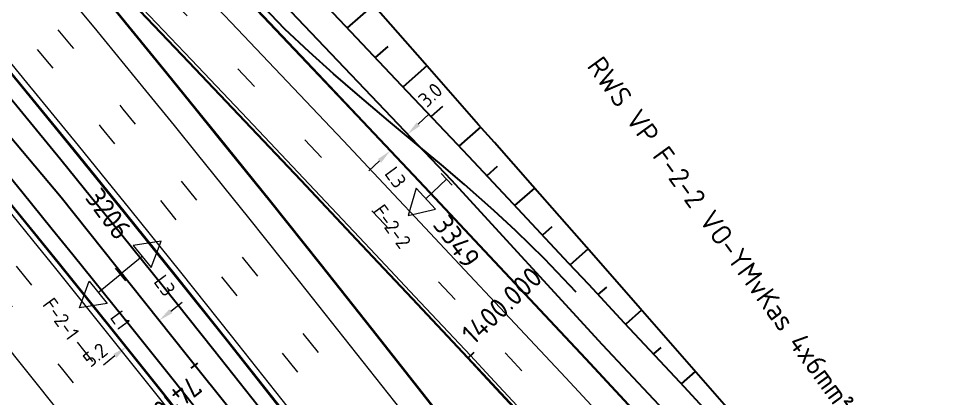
# Model space of a CAD drawing. Header units: metres. Extents: x 134219 to 139080, y 438661 to 444352.
# Drawn here: x 135154.9 to 135269.3, y 443459.3 to 443506 of the extents above; entities that cross this region are included whole.
import ezdxf
from ezdxf.enums import TextEntityAlignment as Align

# ---------------------------------------------------------------- set-up
doc = ezdxf.new("R2010")
doc.units = ezdxf.units.M
doc.linetypes.add('13strp', pattern=[4, 1, -3])
doc.linetypes.add('39strp', pattern=[12, 3, -9])
doc.layers.get('DEFPOINTS').update_dxf_attribs({"color": 193})
for name, color, linetype, lineweight in [('N-WE-KL-ET_LS_OV_ARMATUUR-S', 7, 'Continuous', 25), ('N-WE-KL-ET_LS_OV_ARMATUUR-T18', 1, 'Continuous', 25), ('N-WE-KL-ET_LS_OV_KABEL-G', 10, 'KL-LS-OV-N', 35), ('N-WE-KL-ET_LS_OV_KABEL-M', 7, 'Continuous', 18), ('N-WE-KL-ET_LS_OV_KABEL-T25', 7, 'Continuous', 25), ('Utd-geleiderail-nw', 8, 'glm a2ee v014$0$f2m40080', 35), ('Utd-ondergr-nw', 8, '13strp', 35)]:
    doc.layers.add(name, color=color, linetype=linetype, lineweight=lineweight)
doc.layers.add('N-WE-KL-ET_LS_OV_ARMATUUR-T25', color=2, linetype='Continuous')
doc.layers.add('Utd-weg-nw', color=8, linetype='Continuous')
doc.styles.add('alm a2ee v011$0$rtw_iso', font='NLCS-ISO.ttf')
doc.styles.add('ISO18', font='NLCS-ISO.ttf')
doc.styles.add('ISO25', font='NLCS-ISO.ttf')
doc.styles.add('NLCS-ISO', font='NLCS-ISO.ttf')
doc.styles.add('NLCS_18', font='NLCS-ISO.ttf', dxfattribs={"height": 1.8})
doc.styles.add('NLCS_25', font='NLCS-ISO.ttf', dxfattribs={"height": 2.5})
doc.linetypes.add('glm a2ee v014$0$f2m40080', pattern='A,2,-1,[160,RTW.shx,S=0.5,R=0,X=0,Y=0],-1', length=4)
doc.linetypes.add('KL-LS-OV-N', pattern='A,4,-1,[103,NLCS.SHX,S=0.75,R=0,X=0,Y=0],-1,4,-1.5,["0V",Standard,S=1,R=0,X=0,Y=-0.5],-3', length=14.5)
doc.dimstyles.new('NLCS_t18_pijl_Dimension_l3_h1', dxfattribs={"dimtxt": 1.8, "dimasz": 1.8, "dimexe": 2, "dimexo": 2, "dimgap": 0.7, "dimtad": 1, "dimdec": 1, "dimzin": 0, "dimdsep": 46, "dimtxsty": 'NLCS_18', "dimcen": 2.5, "dimdle": 2, "dimclrd": 256, "dimclre": 256, "dimclrt": 256, "dimadec": 1, "dimazin": 0, "dimtfac": 1, "dimtdec": 1, "dimtofl": 0, "dimtmove": 1, "dimatfit": 0, "dimfxl": 0, "dimtolj": 1, "dimtzin": 0, "dimlwd": 18, "dimlwe": 18, "dimarcsym": 0})

# ---------------------------------------------------------------- blocks, each defined once
blk = doc.blocks.new('SKL-ET_OV_ARMATUUR_HD_NATRIUM_2x250W-SO (1)')
for points in [[(-3.49, -1.76), (-6.49, 0), (-3.49, 1.76)], [(-3.49, 1.76), (-3.49, -1.76)], [(3.49, -1.76), (6.49, 0), (3.49, 1.76)], [(3.49, 1.76), (3.49, -1.76)], [(-3.49, 0), (0, 0)], [(0, 1), (0, -1)], [(3.49, 0), (0, 0)]]:
    blk.add_lwpolyline(points)
at = {"layer": 'N-WE-KL-ET_LS_OV_ARMATUUR-T18', "style": 'NLCS-ISO', "flags": 1}
for tag, p in [('TYPE_ARMATUUR', (3.07, -6.82)), ('VERMOGEN_LAMP', (3.07, -10.61)), ('SPIEGELSTAND', (3.07, -14.39)), ('HOOGTE_LICHTMAST', (3.07, -18.17)), ('UITLEGGERHOEK', (3.07, -21.96)), ('TYPE_LICHTMAST', (3.07, -25.74)), ('BOTSVRIENDELIJK', (3.07, -29.53)), ('POSITIE_LICHTMAST', (3.07, -33.31)), ('KABELAANSLUITNG', (3.07, -37.1)), ('VOEDINGSPUNT', (3.07, -48.45))]:
    blk.add_attdef(tag, p, '', height=1.8, dxfattribs=at)
at = {"layer": 'N-WE-KL-ET_LS_OV_ARMATUUR-T18', "style": 'NLCS-ISO'}
for tag, p in [('FASE-AANSLUITING_1', (3.07, -40.88)), ('FASE-AANSLUITING_2', (3.07, -44.67)), ('GROEPSNUMMER', (3.07, -52.24))]:
    blk.add_attdef(tag, p, '', height=1.8, dxfattribs=at)
at = {"layer": 'N-WE-KL-ET_LS_OV_ARMATUUR-T25', "style": 'NLCS-ISO'}
for tag, p in [('MASTNUMMER', (3.07, 7.39)), ('TYPE_SYMBOOL', (3.07, 3.61))]:
    blk.add_attdef(tag, p, '', height=2.5, dxfattribs=at)
blk = doc.blocks.new('SKL-ET_OV_ARMATUUR_HD_NATRIUM_1x250W-SO (3)')
for p, q in [((6.49, 0), (3.49, 1.76)), ((3.49, -1.76), (6.49, 0))]:
    blk.add_line(p, q)
for points in [[(3.49, 1.76), (3.49, -1.76)], [(0, 1), (0, -1)], [(3.49, 0), (0, 0)]]:
    blk.add_lwpolyline(points)
at = {"layer": 'N-WE-KL-ET_LS_OV_ARMATUUR-T18', "style": 'ISO18', "flags": 1}
for tag, p in [('TYPE_ARMATUUR', (3.07, -6.82)), ('VERMOGEN_LAMP', (3.07, -10.61)), ('SPIEGELSTAND', (3.07, -14.39)), ('HOOGTE_LICHTMAST', (3.07, -18.17)), ('UITLEGGERHOEK', (3.07, -21.96)), ('TYPE_LICHTMAST', (3.07, -25.74)), ('BOTSVRIENDELIJK', (3.07, -29.53)), ('POSITIE_LICHTMAST', (3.07, -33.31)), ('KABELAANSLUITNG', (3.07, -37.1)), ('VOEDINGSPUNT', (3.07, -44.67))]:
    blk.add_attdef(tag, p, '', height=1.8, dxfattribs=at)
at = {"layer": 'N-WE-KL-ET_LS_OV_ARMATUUR-T18', "style": 'ISO18'}
for tag, p in [('FASE-AANSLUITING_1', (3.07, -40.88)), ('GROEPSNUMMER', (3.07, -48.45))]:
    blk.add_attdef(tag, p, '', height=1.8, dxfattribs=at)
at = {"layer": 'N-WE-KL-ET_LS_OV_ARMATUUR-T25', "style": 'ISO25'}
for tag, p in [('MASTNUMMER', (3.07, 7.39)), ('TYPE_SYMBOOL', (3.07, 3.61))]:
    blk.add_attdef(tag, p, '', height=2.5, dxfattribs=at)
blk = doc.blocks.new('*D430')
at = {"layer": 'DEFPOINTS', "color": 0, "transparency": 16777216}
for p in [(135202.78, 443491.74), (135202.78, 443491.74), (135200.63, 443489.7)]:
    blk.add_point(p, dxfattribs=at)
at = {"layer": 'N-WE-KL-ET_LS_OV_KABEL-M', "linetype": 'Continuous', "lineweight": 18, "transparency": 16777216}
for p, q in [((135204.09, 443492.98), (135205.4, 443494.21)), ((135199.32, 443488.47), (135198.01, 443487.23))]:
    blk.add_line(p, q, dxfattribs=at)
at = {"layer": 'N-WE-KL-ET_LS_OV_KABEL-M', "lineweight": 18, "transparency": 16777216}
for p, q in [((135202.78, 443491.74), (135204.15, 443490.29)), ((135200.63, 443489.7), (135202, 443488.25))]:
    blk.add_line(p, q, dxfattribs=at)
at = {"layer": 'N-WE-KL-ET_LS_OV_KABEL-M', "transparency": 16777216}
for points in [[(135203.88, 443493.19), (135204.3, 443492.76), (135202.78, 443491.74)], [(135199.11, 443488.69), (135199.52, 443488.25), (135200.63, 443489.7)]]:
    blk.add_solid(points, dxfattribs=at)
at = {"layer": 'N-WE-KL-ET_LS_OV_KABEL-M', "transparency": 16777216, "insert": (135205.58, 443496.58), "char_height": 1.8, "attachment_point": 5, "rotation": 43.3608, "style": 'NLCS_18'}
blk.add_mtext('\\A1;3.0', dxfattribs=at)
blk = doc.blocks.new('*D448')
at = {"layer": 'DEFPOINTS', "color": 0, "transparency": 16777216}
for p in [(135172.22, 443468.85), (135172.22, 443468.85), (135168.16, 443465.6)]:
    blk.add_point(p, dxfattribs=at)
at = {"layer": 'N-WE-KL-ET_LS_OV_KABEL-M', "linetype": 'Continuous', "lineweight": 18, "transparency": 16777216}
for p, q in [((135173.63, 443469.97), (135175.04, 443471.09)), ((135166.75, 443464.48), (135165.34, 443463.35))]:
    blk.add_line(p, q, dxfattribs=at)
at = {"layer": 'N-WE-KL-ET_LS_OV_KABEL-M', "lineweight": 18, "transparency": 16777216}
for p, q in [((135172.22, 443468.85), (135170.97, 443470.41)), ((135168.16, 443465.6), (135166.91, 443467.16))]:
    blk.add_line(p, q, dxfattribs=at)
at = {"layer": 'N-WE-KL-ET_LS_OV_KABEL-M', "transparency": 16777216}
for points in [[(135173.44, 443470.21), (135173.82, 443469.74), (135172.22, 443468.85)], [(135166.56, 443464.71), (135166.94, 443464.24), (135168.16, 443465.6)]]:
    blk.add_solid(points, dxfattribs=at)
at = {"layer": 'N-WE-KL-ET_LS_OV_KABEL-M', "transparency": 16777216, "insert": (135164.33, 443464.6), "char_height": 1.8, "attachment_point": 5, "rotation": 38.6039, "style": 'NLCS_18'}
blk.add_mtext('\\A1;5.2', dxfattribs=at)

msp = doc.modelspace()

# ---------------------------------------------------------------- linework, layer by layer
at = {"layer": 'N-WE-KL-ET_LS_OV_KABEL-G', "flags": 128}
msp.add_lwpolyline([(135533.09, 443210.04), (135533.54, 443210.76), (135534.34, 443212.23), (135533.53, 443212.57), (135528.77, 443203.14), (135525.99, 443204.28), (135479.74, 443235.11), (135473.52, 443239.23), (135463.96, 443246.92), (135443.33, 443261.3), (135429.71, 443270.85), (135415.46, 443281.65), (135402.01, 443292.44), (135387.86, 443304.35), (135376.42, 443314.55), (135366.62, 443323.69), (135358.68, 443331.25), (135352.87, 443337.28), (135339.95, 443350.76), (135329.78, 443361.21), (135324.3, 443365.55), (135315.61, 443372.98), (135275.56, 443416.11), (135273.4, 443419.46), (135270.33, 443419.03), (135260.54, 443429.78), (135245.69, 443445.65), (135226.75, 443465.82), (135208.16, 443486.08), (135184.34, 443511.16), (135171.11, 443525.5), (135145.78, 443551.18), (135137.55, 443561.27), (135111.82, 443587.42), (135096.52, 443601.57), (135096.58, 443601.64), (135094.96, 443603.19), (135072.16, 443625.47), (135049.89, 443646.39), (135049.86, 443646.37)], dxfattribs=at)
at = {"layer": 'N-WE-KL-ET_LS_OV_KABEL-G', "elevation": 1.81, "flags": 128}
msp.add_lwpolyline([(135028.79, 443628.21), (135029.43, 443628.5), (135031.21, 443626.78), (135031.77, 443626.04), (135031.72, 443624.46), (135052.28, 443604.28), (135079.83, 443576.7), (135079.68, 443576.86), (135107.02, 443546.27), (135128.47, 443521.4), (135135.83, 443512.88), (135160.14, 443483.99), (135177.3, 443462.48), (135198.67, 443435.94), (135200.35, 443433.58), (135206.96, 443425.68), (135215.59, 443414.76), (135229.59, 443396.5), (135246.51, 443374.99), (135246.49, 443375.01), (135294.88, 443312.89), (135333.29, 443263.09), (135371.73, 443213.18), (135406.65, 443167.97), (135427.92, 443140.4), (135453.98, 443108.38), (135454.93, 443105.99), (135457.2, 443102.6), (135480.28, 443072.39), (135496.14, 443052.17), (135531.45, 443005.87), (135550.73, 442980.13), (135566.75, 442957.09), (135582.35, 442934.84), (135591.75, 442921.24), (135600.66, 442908.47), (135623.1, 442873.1), (135810.94, 442567.72), (135811.57, 442566.24), (135890, 442440.49), (135917.51, 442397.79), (135918.36, 442396.37), (135921.31, 442391.57), (135924.12, 442387.09), (135993.39, 442276.1), (135998.09, 442268.15), (136009.98, 442249.34), (136029.66, 442217.44), (136035.64, 442207.92), (136051.53, 442183.81), (136063.88, 442163.96), (136083.42, 442134.87), (136087.68, 442128.39), (136098.45, 442110.21), (136094.16, 442107.28)], dxfattribs=at)
at = {"layer": 'Utd-geleiderail-nw', "linetype": 'Continuous', "flags": 128}
for points in [[(135223.5, 443472.3), (135219.62, 443476.41), (135216.08, 443479.88), (135213.39, 443482.35), (135209.77, 443485.55), (135206.93, 443487.97), (135204.36, 443490.13), (135200.43, 443493.41), (135196.6, 443496.64), (135193.66, 443499.19), (135190.64, 443501.9), (135187.67, 443504.66), (135184.12, 443508.4), (135177.21, 443515.66), (135170.29, 443522.9), (135163.36, 443530.13), (135156.41, 443537.35), (135149.78, 443544.22), (135149.46, 443544.56), (135148.45, 443545.62), (135142.54, 443551.8), (135135.6, 443559.04), (135131.55, 443563.25)], [(135153.76, 443496.37), (135160.1, 443488.62), (135163.87, 443483.98), (135166.41, 443480.84), (135172.69, 443473.04), (135178.93, 443465.21), (135185.15, 443457.37), (135191.35, 443449.52), (135197.53, 443441.64), (135203.69, 443433.76), (135209.84, 443425.87), (135215.98, 443417.97), (135222.11, 443410.07), (135227.6, 443402.99), (135228.24, 443402.17), (135234.37, 443394.27), (135240.5, 443386.37), (135246.63, 443378.46), (135252.75, 443370.56), (135256.9, 443365.21), (135258.88, 443362.66), (135265.01, 443354.76), (135271.14, 443346.86)], [(135148.97, 443492.43), (135155.3, 443484.7), (135159.05, 443480.08), (135161.59, 443476.95), (135167.85, 443469.16), (135174.08, 443461.35), (135180.29, 443453.53), (135186.48, 443445.68), (135192.65, 443437.82), (135198.8, 443429.95), (135204.95, 443422.06), (135211.08, 443414.17), (135217.21, 443406.27), (135222.7, 443399.19), (135223.34, 443398.37), (135229.47, 443390.47), (135235.6, 443382.57), (135241.73, 443374.66), (135247.85, 443366.76), (135252, 443361.41), (135253.98, 443358.86), (135260.11, 443350.96), (135266.24, 443343.06), (135272.37, 443335.15)]]:
    msp.add_lwpolyline(points, dxfattribs=at)
at = {"layer": 'Utd-ondergr-nw', "color": 7, "linetype": 'Continuous'}
for p, q in [((135210.22, 443464.23), (135210.95, 443464.92)), ((135176.9, 443463.6), (135176.11, 443462.97))]:
    msp.add_line(p, q, dxfattribs=at)
at = {"layer": 'Utd-ondergr-nw', "linetype": 'Continuous', "flags": 128}
for points in [[(135281.31, 443412.28), (135277.07, 443416.94), (135276, 443418.1), (135270.3, 443424.34), (135263.53, 443431.73), (135256.74, 443439.11), (135249.94, 443446.48), (135243.13, 443453.84), (135236.31, 443461.19), (135229.48, 443468.52), (135225.07, 443473.25), (135222.63, 443475.85), (135215.78, 443483.17), (135210.92, 443488.33), (135208.91, 443490.47), (135202.03, 443497.76), (135195.14, 443505.05), (135188.23, 443512.32), (135181.32, 443519.58), (135174.39, 443526.83), (135167.45, 443534.06), (135160.5, 443541.29), (135154.5, 443547.52)], [(135277.51, 443406.72), (135272.23, 443412.52), (135265.47, 443419.92), (135258.7, 443427.3), (135251.92, 443434.67), (135251.27, 443435.38), (135245.13, 443442.04), (135238.33, 443449.39), (135231.52, 443456.73), (135224.69, 443464.06), (135220.28, 443468.78), (135217.85, 443471.38), (135211, 443478.68), (135206.15, 443483.84), (135204.14, 443485.98), (135197.27, 443493.27), (135190.38, 443500.54), (135183.49, 443507.8), (135176.58, 443515.06), (135169.66, 443522.3), (135162.73, 443529.53), (135155.79, 443536.75), (135149.79, 443542.96)], [(135277.55, 443406.78), (135272.28, 443412.57), (135265.52, 443419.96), (135258.75, 443427.35), (135251.98, 443434.72), (135245.18, 443442.08), (135238.38, 443449.43), (135231.57, 443456.77), (135224.74, 443464.1), (135220.33, 443468.82), (135217.9, 443471.42), (135211.05, 443478.73), (135206.2, 443483.89), (135204.19, 443486.03), (135197.32, 443493.31), (135190.43, 443500.59), (135183.54, 443507.85), (135176.63, 443515.1), (135169.71, 443522.35), (135162.78, 443529.58), (135155.84, 443536.8), (135149.84, 443543.01)], [(135146.05, 443531.79), (135147.31, 443530.31), (135153.84, 443522.58), (135160.31, 443514.82), (135166.74, 443507.03), (135173.13, 443499.22), (135176.64, 443494.91), (135179.48, 443491.39), (135185.8, 443483.54), (135192.08, 443475.67), (135198.33, 443467.79), (135204.55, 443459.9), (135210.75, 443452), (135216.93, 443444.1), (135223.1, 443436.19), (135229.25, 443428.28), (135235.39, 443420.37), (135240.88, 443413.29), (135241.52, 443412.47), (135247.64, 443404.56), (135253.77, 443396.66), (135259.9, 443388.76), (135263.89, 443383.62)], [(135271.72, 443397.56), (135271.24, 443398.09), (135264.5, 443405.48), (135257.76, 443412.86), (135251, 443420.23), (135244.24, 443427.59), (135243.59, 443428.3), (135237.46, 443434.94), (135230.67, 443442.28), (135223.86, 443449.61), (135217.05, 443456.93), (135212.65, 443461.64), (135210.22, 443464.23), (135203.38, 443471.53), (135198.54, 443476.68), (135196.53, 443478.81), (135189.67, 443486.09), (135182.8, 443493.35), (135175.91, 443500.6), (135169.02, 443507.84), (135162.11, 443515.07), (135155.19, 443522.29), (135148.26, 443529.5), (135146.05, 443531.79)], [(135271.68, 443397.49), (135271.19, 443398.04), (135264.45, 443405.43), (135257.71, 443412.81), (135250.95, 443420.19), (135244.19, 443427.55), (135237.41, 443434.9), (135230.61, 443442.24), (135223.81, 443449.56), (135217, 443456.88), (135212.6, 443461.59), (135210.17, 443464.19), (135203.33, 443471.48), (135198.49, 443476.63), (135196.48, 443478.77), (135189.62, 443486.04), (135182.75, 443493.3), (135175.86, 443500.55), (135168.97, 443507.79), (135162.06, 443515.02), (135155.14, 443522.24), (135148.21, 443529.45), (135147.56, 443530.13)], [(135147.56, 443530.13), (135153.89, 443522.62), (135160.37, 443514.87), (135166.8, 443507.08), (135173.19, 443499.27), (135176.69, 443494.95), (135179.54, 443491.44), (135185.85, 443483.59), (135192.13, 443475.72), (135198.38, 443467.84), (135204.61, 443459.95), (135210.81, 443452.05), (135216.99, 443444.14), (135223.15, 443436.23), (135229.3, 443428.32), (135235.44, 443420.41), (135240.93, 443413.33), (135241.57, 443412.51), (135247.7, 443404.61), (135253.83, 443396.7), (135259.96, 443388.8), (135263.93, 443383.68)], [(135198.55, 443507.64), (135195.34, 443504.83)], [(135281.41, 443412.42), (135277.38, 443417.22), (135270.9, 443424.89), (135264.39, 443432.52), (135257.82, 443440.1), (135251.21, 443447.65), (135244.6, 443455.2), (135237.99, 443462.75), (135231.38, 443470.3), (135227.12, 443475.17), (135224.77, 443477.85), (135218.15, 443485.39), (135213.46, 443490.72), (135211.51, 443492.92), (135204.88, 443500.45), (135198.24, 443507.99)], [(135148.91, 443505.35), (135155.29, 443497.62), (135161.64, 443489.87), (135165.12, 443485.58), (135167.95, 443482.08), (135174.23, 443474.28), (135180.48, 443466.45), (135186.7, 443458.6), (135192.91, 443450.74), (135199.09, 443442.86), (135205.25, 443434.98), (135211.4, 443427.09), (135217.54, 443419.19), (135223.68, 443411.29), (135229.17, 443404.2), (135229.81, 443403.38), (135235.93, 443395.48), (135242.06, 443387.58), (135248.19, 443379.68), (135254.32, 443371.77), (135256.71, 443368.69)], [(135148.96, 443505.4), (135155.35, 443497.67), (135161.69, 443489.91), (135165.18, 443485.62), (135168.01, 443482.13), (135174.28, 443474.32), (135180.54, 443466.49), (135186.76, 443458.64), (135192.96, 443450.78), (135199.14, 443442.91), (135205.31, 443435.02), (135211.46, 443427.13), (135217.6, 443419.23), (135223.73, 443411.33), (135229.22, 443404.25), (135229.86, 443403.43), (135235.99, 443395.52), (135242.12, 443387.62), (135248.25, 443379.72), (135254.37, 443371.82), (135256.75, 443368.76)], [(135200.32, 443502.54), (135198.79, 443501.19)], [(135205.15, 443500.14), (135202.22, 443497.56)], [(135207.06, 443495.15), (135205.66, 443493.92)], [(135211.77, 443492.64), (135209.09, 443490.28)], [(135213.79, 443487.76), (135212.52, 443486.64)], [(135218.38, 443485.13), (135215.94, 443482.99)], [(135153.71, 443483.41), (135157.18, 443479.14), (135159.99, 443475.66), (135166.25, 443467.88), (135172.48, 443460.08), (135178.68, 443452.26), (135184.87, 443444.41), (135191.03, 443436.56), (135197.19, 443428.69), (135203.33, 443420.8), (135209.46, 443412.91), (135215.59, 443405.01), (135221.08, 443397.93), (135221.72, 443397.11), (135227.85, 443389.21), (135233.98, 443381.31), (135240.11, 443373.41), (135246.23, 443365.51), (135248.64, 443362.4), (135252.21, 443357.8)], [(135153.76, 443483.45), (135157.23, 443479.18), (135160.05, 443475.7), (135166.3, 443467.92), (135172.53, 443460.12), (135178.74, 443452.3), (135184.92, 443444.46), (135191.09, 443436.6), (135197.24, 443428.73), (135203.38, 443420.85), (135209.52, 443412.96), (135215.65, 443405.06), (135221.14, 443397.98), (135221.78, 443397.16), (135227.91, 443389.25), (135234.03, 443381.35), (135240.16, 443373.45), (135246.29, 443365.55), (135248.7, 443362.45), (135252.24, 443357.88)], [(135220.52, 443480.36), (135219.36, 443479.34)], [(135224.97, 443477.62), (135222.78, 443475.7)], [(135227.23, 443472.95), (135226.2, 443472.04)], [(135231.56, 443470.1), (135229.61, 443468.39)], [(135233.94, 443465.53), (135233.02, 443464.73)], [(135238.15, 443462.57), (135236.43, 443461.06)]]:
    msp.add_lwpolyline(points, dxfattribs=at)
at = {"layer": 'Utd-weg-nw', "linetype": '39strp', "flags": 128}
for points in [[(134972.86, 443666.56), (134978.73, 443661.26), (134979.34, 443660.7), (134986.71, 443654), (134994.05, 443647.27), (135001.34, 443640.5), (135008.61, 443633.7), (135015.83, 443626.86), (135023, 443619.98), (135027.18, 443615.94), (135030.13, 443613.06), (135037.21, 443606.09), (135044.25, 443599.07), (135051.24, 443592.01), (135056.17, 443586.97), (135058.18, 443584.9), (135065.07, 443577.74), (135071.92, 443570.54), (135078.72, 443563.29), (135085.47, 443556), (135092.17, 443548.66), (135098.82, 443541.28), (135105.42, 443533.85), (135111.98, 443526.38), (135113.47, 443524.66), (135118.48, 443518.87), (135124.94, 443511.31), (135131.35, 443503.71), (135137.73, 443496.07), (135144.07, 443488.4), (135150.37, 443480.69), (135153.84, 443476.43), (135156.65, 443472.96), (135162.89, 443465.19), (135169.11, 443457.4), (135175.31, 443449.59), (135181.49, 443441.76), (135187.65, 443433.91), (135193.8, 443426.04), (135199.94, 443418.16), (135206.07, 443410.27), (135212.2, 443402.38), (135217.69, 443395.3), (135218.32, 443394.48), (135224.45, 443386.58), (135230.58, 443378.67), (135236.71, 443370.77), (135242.84, 443362.87), (135245.24, 443359.77), (135248.97, 443354.97), (135250.43, 443353.08)], [(134970.52, 443663.95), (134976.38, 443658.67), (134976.99, 443658.11), (134984.35, 443651.42), (134991.67, 443644.69), (134998.96, 443637.94), (135006.21, 443631.15), (135013.41, 443624.33), (135020.57, 443617.46), (135024.74, 443613.43), (135027.68, 443610.56), (135034.75, 443603.6), (135041.77, 443596.6), (135048.74, 443589.56), (135053.67, 443584.52), (135055.67, 443582.46), (135062.55, 443575.32), (135069.38, 443568.14), (135076.16, 443560.91), (135082.89, 443553.63), (135089.58, 443546.31), (135096.21, 443538.95), (135102.8, 443531.54), (135109.34, 443524.08), (135110.83, 443522.37), (135115.83, 443516.59), (135122.27, 443509.05), (135128.67, 443501.46), (135135.04, 443493.84), (135141.36, 443486.18), (135147.66, 443478.48), (135151.12, 443474.23), (135153.92, 443470.76), (135160.16, 443463), (135166.37, 443455.22), (135172.56, 443447.42), (135178.74, 443439.59), (135184.89, 443431.75), (135191.04, 443423.89), (135197.17, 443416.01), (135203.3, 443408.13), (135209.43, 443400.23), (135214.92, 443393.15), (135215.56, 443392.33), (135221.69, 443384.43), (135227.81, 443376.53), (135233.94, 443368.63), (135240.07, 443360.73), (135242.48, 443357.62), (135246.2, 443352.82), (135249.04, 443349.16)], [(135273.76, 443400.88), (135267.28, 443408.01), (135260.53, 443415.39), (135253.77, 443422.77), (135247, 443430.13), (135246.35, 443430.84), (135240.21, 443437.49), (135233.42, 443444.83), (135226.61, 443452.16), (135219.79, 443459.49), (135215.39, 443464.2), (135212.96, 443466.8), (135206.12, 443474.1), (135201.27, 443479.25), (135199.26, 443481.39), (135192.4, 443488.66), (135185.52, 443495.93), (135178.63, 443503.19), (135171.73, 443510.43), (135164.82, 443517.67), (135157.9, 443524.89), (135150.96, 443532.1), (135144.97, 443538.31), (135144.34, 443538.96), (135144.01, 443539.3), (135137.08, 443546.51), (135130.13, 443553.71), (135123.16, 443560.9), (135116.18, 443568.07), (135109.18, 443575.22), (135102.17, 443582.36), (135095.14, 443589.49), (135093.79, 443590.86)], [(135088.44, 443585.67), (135095.11, 443578.56), (135101.96, 443571.16), (135108.76, 443563.71), (135115.51, 443556.22), (135122.21, 443548.68), (135128.87, 443541.1), (135130.38, 443539.35), (135135.47, 443533.47), (135142.01, 443525.81), (135148.51, 443518.11), (135154.96, 443510.38), (135161.37, 443502.62), (135167.74, 443494.84), (135171.24, 443490.53), (135174.07, 443487.03), (135180.37, 443479.2), (135186.64, 443471.35), (135192.88, 443463.48), (135199.09, 443455.61), (135205.28, 443447.72), (135211.46, 443439.82), (135217.61, 443431.92), (135223.76, 443424.01), (135229.89, 443416.11), (135235.39, 443409.03), (135236.02, 443408.21), (135242.15, 443400.3), (135248.28, 443392.4), (135254.41, 443384.5), (135260.43, 443376.73)], [(135085.9, 443583.27), (135092.55, 443576.18), (135099.38, 443568.79), (135106.17, 443561.36), (135112.9, 443553.88), (135119.59, 443546.36), (135126.23, 443538.8), (135127.74, 443537.06), (135132.81, 443531.19), (135139.35, 443523.54), (135145.83, 443515.86), (135152.27, 443508.15), (135158.67, 443500.4), (135165.03, 443492.63), (135168.52, 443488.33), (135171.35, 443484.83), (135177.64, 443477.01), (135183.9, 443469.17), (135190.13, 443461.31), (135196.34, 443453.44), (135202.53, 443445.56), (135208.7, 443437.67), (135214.85, 443429.77), (135220.99, 443421.87), (135227.13, 443413.96), (135232.62, 443406.88), (135233.26, 443406.06), (135239.39, 443398.16), (135245.52, 443390.26), (135251.64, 443382.35), (135257.77, 443374.45), (135258.75, 443373.19)]]:
    msp.add_lwpolyline(points, dxfattribs=at)
at = {"layer": 'Utd-weg-nw', "linetype": 'Continuous', "flags": 128}
for points in [[(135275.62, 443403.82), (135269.75, 443410.26), (135263, 443417.65), (135256.24, 443425.03), (135249.46, 443432.4), (135248.81, 443433.11), (135242.67, 443439.76), (135235.87, 443447.11), (135229.06, 443454.45), (135222.24, 443461.77), (135217.83, 443466.49), (135215.41, 443469.09), (135208.56, 443476.39), (135203.71, 443481.55), (135201.7, 443483.68), (135194.83, 443490.96), (135187.95, 443498.24), (135181.06, 443505.5), (135174.16, 443512.74), (135167.24, 443519.98), (135160.31, 443527.21), (135153.37, 443534.42)], [(135271.93, 443397.91), (135271.53, 443398.36), (135264.8, 443405.75), (135258.06, 443413.13), (135251.3, 443420.5), (135244.53, 443427.87), (135243.88, 443428.57), (135237.75, 443435.22), (135230.96, 443442.56), (135224.16, 443449.88), (135217.34, 443457.2), (135212.94, 443461.91), (135210.51, 443464.51), (135203.68, 443471.8), (135198.83, 443476.96), (135196.82, 443479.09), (135189.96, 443486.36), (135183.09, 443493.63), (135176.2, 443500.88), (135169.31, 443508.12), (135162.4, 443515.35), (135155.48, 443522.57), (135148.55, 443529.78)], [(135151.27, 443520.43), (135157.73, 443512.68), (135164.15, 443504.91), (135170.53, 443497.11), (135174.04, 443492.8), (135176.88, 443489.29), (135183.18, 443481.45), (135189.46, 443473.59), (135195.7, 443465.72), (135201.92, 443457.83), (135208.12, 443449.94), (135214.29, 443442.04), (135220.45, 443434.13), (135226.6, 443426.22), (135232.74, 443418.32), (135238.23, 443411.23), (135238.87, 443410.41), (135245, 443402.51), (135251.13, 443394.61), (135257.25, 443386.71), (135262.2, 443380.32)], [(135149.5, 443505.85), (135155.89, 443498.11), (135162.24, 443490.35), (135165.72, 443486.06), (135168.55, 443482.57), (135174.83, 443474.76), (135181.08, 443466.93), (135187.31, 443459.08), (135193.51, 443451.22), (135199.69, 443443.34), (135205.86, 443435.45), (135212.01, 443427.56), (135218.15, 443419.66), (135224.28, 443411.76), (135229.78, 443404.68), (135230.41, 443403.85), (135236.54, 443395.95), (135242.67, 443388.05), (135248.8, 443380.15), (135254.93, 443372.25), (135257.07, 443369.48)], [(135153.16, 443482.97), (135156.63, 443478.7), (135159.45, 443475.22), (135165.7, 443467.44), (135171.93, 443459.64), (135178.13, 443451.82), (135184.32, 443443.98), (135190.48, 443436.12), (135196.63, 443428.25), (135202.78, 443420.37), (135208.91, 443412.48), (135215.04, 443404.59), (135220.53, 443397.51), (135221.17, 443396.68), (135227.3, 443388.78), (135233.43, 443380.88), (135239.55, 443372.98), (135245.68, 443365.08), (135248.09, 443361.97), (135251.81, 443357.17), (135251.91, 443357.04)], [(135151.12, 443468.49), (135157.35, 443460.75), (135163.55, 443452.98), (135169.74, 443445.18), (135175.91, 443437.37), (135182.06, 443429.53), (135188.2, 443421.67), (135194.33, 443413.8), (135200.46, 443405.92), (135206.59, 443398.03), (135212.08, 443390.95), (135212.71, 443390.13), (135218.84, 443382.23), (135224.97, 443374.32), (135231.1, 443366.42), (135237.23, 443358.52), (135239.63, 443355.42), (135243.35, 443350.62), (135247.66, 443345.07)]]:
    msp.add_lwpolyline(points, dxfattribs=at)

# ---------------------------------------------------------------- block references
at = {"layer": 'N-WE-KL-ET_LS_OV_ARMATUUR-S'}
ref = msp.add_blockref('SKL-ET_OV_ARMATUUR_HD_NATRIUM_1x250W-SO (3)', (135207.57, 443486.2, 3.24), dxfattribs=dict(at, rotation=223.0657692824279))
ref.add_attrib('MASTNUMMER', '3349', (135205.77, 443480.6, 3.24), dxfattribs={"layer": 'N-WE-KL-ET_LS_OV_ARMATUUR-T25', "height": 2.5, "rotation": 306.066, "style": 'ISO25'})
ref.add_attrib('FASE-AANSLUITING_1', 'L3', (135199.85, 443486.89, 3.24), dxfattribs={"layer": 'N-WE-KL-ET_LS_OV_ARMATUUR-T18', "height": 1.8, "rotation": 306.066, "style": 'ISO18'})
ref.add_attrib('GROEPSNUMMER', 'F-2-2', (135198.38, 443482.26, 3.24), dxfattribs={"layer": 'N-WE-KL-ET_LS_OV_ARMATUUR-T18', "height": 1.8, "rotation": 306.066, "style": 'ISO18'})
ref = msp.add_blockref('SKL-ET_OV_ARMATUUR_HD_NATRIUM_2x250W-SO (1)', (135167.41, 443474.5, 2.55), dxfattribs=dict(at, rotation=39.28427161862817))
ref.add_attrib('MASTNUMMER', '3206', (135162.99, 443483.92, 2.55), dxfattribs={"layer": 'N-WE-KL-ET_LS_OV_ARMATUUR-T25', "height": 2.5, "rotation": 306.066, "style": 'ISO25'})
ref.add_attrib('FASE-AANSLUITING_1', 'L3', (135171.44, 443473.59, 2.55), dxfattribs={"layer": 'N-WE-KL-ET_LS_OV_ARMATUUR-T18', "height": 1.8, "rotation": 306.066, "style": 'ISO18'})
ref.add_attrib('FASE-AANSLUITING_2', 'L1', (135166.07, 443469.19, 2.55), dxfattribs={"layer": 'N-WE-KL-ET_LS_OV_ARMATUUR-T18', "height": 1.8, "rotation": 306.066, "style": 'ISO18'})
ref.add_attrib('GROEPSNUMMER', 'F-2-1', (135157.74, 443470.77, 2.55), dxfattribs={"layer": 'N-WE-KL-ET_LS_OV_ARMATUUR-T18', "height": 1.8, "rotation": 306.066, "style": 'ISO18'})

# ---------------------------------------------------------------- texts
at = {"layer": 'N-WE-KL-ET_LS_OV_KABEL-T25', "style": 'NLCS_25'}
for s, p in [('RWS VP G-10 VG-YMvKas 4x10mm² (OV)', (135301.21, 443505.25)), ('RWS VP F-2-2 VO-YMvKas 4x6mm² (OV)', (135261.28, 443452.06))]:
    msp.add_text(s, height=2.5, rotation=306.066, dxfattribs=at).set_placement(p, align=Align.MIDDLE_RIGHT)
at = {"layer": 'Utd-ondergr-nw', "color": 7, "style": 'alm a2ee v011$0$rtw_iso'}
for s, rotation, p in [('1400.000', 43.1011, (135210.89, 443465.72)), ('74100.000', 218.5096, (135176.11, 443462.17))]:
    msp.add_text(s, height=2.5, rotation=rotation, dxfattribs=at).set_placement(p)

# ---------------------------------------------------------------- dimensions: what is measured, and where the dimension line sits
at = {"layer": 'N-WE-KL-ET_LS_OV_KABEL-M'}
for base, p1, p2, angle, picture, middle in [((135202.78, 443491.74), (135200.63, 443489.7), (135202.78, 443491.74), 43.3608, '*D430', (135206.68, 443495.42)), ((135172.22, 443468.85), (135168.16, 443465.6), (135172.22, 443468.85), 38.6039, '*D448', (135165.33, 443463.35))]:
    dim = msp.add_linear_dim(base=base, p1=p1, p2=p2, angle=angle, dimstyle='NLCS_t18_pijl_Dimension_l3_h1', dxfattribs=at)
    dim.commit()
    dim.dimension.update_dxf_attribs({"geometry": picture, "text_midpoint": middle, "dimtype": 161})

doc.saveas('drawing.dxf')
